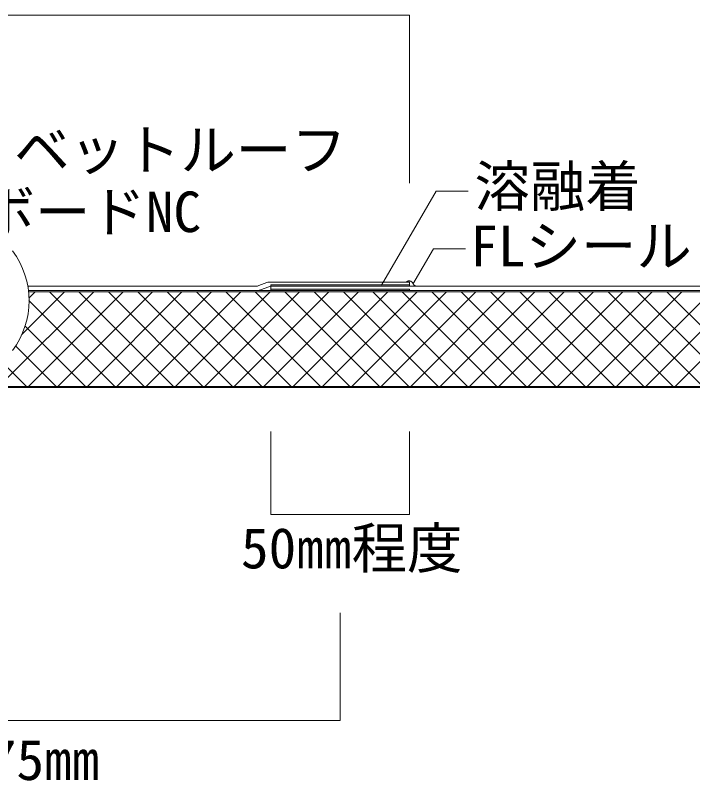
# Model space of a CAD drawing. Units: millimetres, scale not verified. Extents: x -675 to 675, y -471 to 460.
# Drawn here: x 21.8 to 266.3, y -151.3 to 125.1 of the extents above; entities that cross this region are included whole.
import ezdxf
from ezdxf.enums import TextEntityAlignment as Align

# ---------------------------------------------------------------- set-up
doc = ezdxf.new("R2010")
doc.units = ezdxf.units.MM
doc.header["$LTSCALE"] = 5
for name, color, linetype, lineweight in [('1-0_芯・寸法線', 7, 'Continuous', 9), ('1-2_ハッチング', 1, 'Continuous', 9), ('1-3_断熱材', 7, 'Continuous', 9), ('1-4_リベットルーフ', 3, 'Continuous', 9), ('E-0', 7, 'Continuous', 9)]:
    doc.layers.add(name, color=color, linetype=linetype, lineweight=lineweight)
doc.styles.add('ＭＳ ゴシック', font='')
doc.styles.get('ＭＳ ゴシック').set_extended_font_data('MS Gothic')

msp = doc.modelspace()

# ---------------------------------------------------------------- linework, layer by layer
at = {"layer": '1-0_芯・寸法線'}
for p, q in [((-41.553, 125.087), (164.06, 125.087)), ((164.06, 64.528), (164.06, 125.087)), ((114.06, -25.234), (114.06, -55.13)), ((164.06, -25.234), (164.06, -55.13)), ((114.06, -55.13), (164.06, -55.13)), ((139.06, -90.612), (139.06, -129.58)), ((139.06, -129.58), (-57.564, -129.58))]:
    msp.add_line(p, q, dxfattribs=at)
at = {"layer": '1-2_ハッチング'}
for p, q in [((114.06, 27.752), (114.06, 27.252)), ((114.06, 27.752), (164.06, 27.752)), ((164.06, 27.752), (164.06, 27.252)), ((114.06, 27.252), (164.06, 27.252)), ((114.06, 26.252), (114.06, 25.752)), ((114.06, 26.252), (164.06, 26.252)), ((114.06, 25.752), (164.06, 25.752)), ((164.06, 26.252), (164.06, 25.752))]:
    msp.add_line(p, q, dxfattribs=at)
for points in [[(114.06, 27.752), (114.06, 27.252), (164.06, 27.752), (164.06, 27.252)], [(114.06, 26.252), (114.06, 25.752), (164.06, 26.252), (164.06, 25.752)]]:
    msp.add_solid(points, dxfattribs=at)
at = {"layer": '1-3_断熱材'}
for p, q in [((16.898, -8.021), (50.171, 25.252)), ((24.142, 9.83), (39.564, 25.252)), ((26.598, 25.752), (304.258, 25.752)), ((26.598, 25.252), (304.258, 25.252)), ((26.628, -8.898), (60.778, 25.252)), ((26.675, 22.97), (28.958, 25.252)), ((68.354, -8.898), (34.204, 25.252)), ((37.234, -8.898), (71.384, 25.252)), ((78.961, -8.898), (44.811, 25.252)), ((47.841, -8.898), (81.991, 25.252)), ((89.567, -8.898), (55.417, 25.252)), ((58.447, -8.898), (92.597, 25.252)), ((100.174, -8.898), (66.024, 25.252)), ((69.054, -8.898), (103.204, 25.252)), ((110.78, -8.898), (76.63, 25.252)), ((79.661, -8.898), (113.811, 25.252)), ((121.387, -8.898), (87.237, 25.252)), ((90.267, -8.898), (124.417, 25.252)), ((131.994, -8.898), (97.844, 25.252)), ((100.874, -8.898), (135.024, 25.252)), ((142.6, -8.898), (108.45, 25.252)), ((111.48, -8.898), (145.63, 25.252)), ((153.207, -8.898), (119.057, 25.252)), ((122.087, -8.898), (156.237, 25.252)), ((163.813, -8.898), (129.663, 25.252)), ((132.694, -8.898), (166.844, 25.252)), ((174.42, -8.898), (140.27, 25.252)), ((143.3, -8.898), (177.45, 25.252)), ((185.027, -8.898), (150.877, 25.252)), ((153.907, -8.898), (188.057, 25.252)), ((195.633, -8.898), (161.483, 25.252)), ((164.513, -8.898), (198.663, 25.252)), ((206.24, -8.898), (172.09, 25.252)), ((175.12, -8.898), (209.27, 25.252)), ((216.846, -8.898), (182.696, 25.252)), ((185.727, -8.898), (219.877, 25.252)), ((227.453, -8.898), (193.303, 25.252)), ((196.333, -8.898), (230.483, 25.252)), ((238.06, -8.898), (203.91, 25.252)), ((206.94, -8.898), (241.09, 25.252)), ((248.666, -8.898), (214.516, 25.252)), ((217.546, -8.898), (251.696, 25.252)), ((259.273, -8.898), (225.123, 25.252)), ((228.153, -8.898), (262.303, 25.252)), ((269.879, -8.898), (235.729, 25.252)), ((238.76, -8.898), (272.91, 25.252)), ((280.486, -8.898), (246.336, 25.252)), ((249.366, -8.898), (283.516, 25.252)), ((291.093, -8.898), (256.943, 25.252)), ((259.973, -8.898), (294.123, 25.252)), ((57.747, -8.898), (26.698, 22.152)), ((47.141, -8.898), (25.299, 12.944)), ((36.534, -8.898), (21.871, 5.765)), ((25.928, -8.898), (18.117, -1.087)), ((16.869, -8.898), (307.958, -8.898)), ((16.869, -9.248), (307.958, -9.248))]:
    msp.add_line(p, q, dxfattribs=at)
msp.add_arc((-3.173, 22.053), 30, 323.13, 36.87, dxfattribs=at)
at = {"layer": '1-4_リベットルーフ'}
for p, q in [((109.724, 27.51), (112.576, 28.556)), ((164.06, 28.752), (113.439, 28.752)), ((164.06, 28.752), (164.06, 27.252)), ((108.741, 27.252), (26.373, 27.252)), ((109.362, 25.752), (26.598, 25.752)), ((113.295, 27.1), (110.267, 25.968)), ((448.917, 27.252), (114.06, 27.252)), ((114.06, 25.752), (114.06, 27.252)), ((114.06, 25.752), (448.917, 25.752))]:
    msp.add_line(p, q, dxfattribs=at)
msp.add_lwpolyline([(162.864, 28.756), (162.909, 28.788), (162.988, 28.843), (163.067, 28.896), (163.148, 28.947), (163.23, 28.994), (163.315, 29.037), (163.365, 29.058), (163.429, 29.083), (163.543, 29.118), (163.661, 29.142), (163.78, 29.158), (163.901, 29.163), (164.023, 29.159), (164.093, 29.153), (164.198, 29.138), (164.375, 29.096), (164.547, 29.035), (164.71, 28.955), (164.863, 28.858), (165.003, 28.744), (165.077, 28.671), (165.163, 28.571), (165.295, 28.386), (165.415, 28.192), (165.533, 27.998), (165.658, 27.813), (165.798, 27.647), (165.891, 27.564), (165.942, 27.525), (166.036, 27.465), (166.136, 27.411), (166.241, 27.363), (166.35, 27.318), (166.46, 27.276), (166.524, 27.252)], dxfattribs=at)
for centre, start, end in [((113.439, 26.752), 90, 115.573), ((108.741, 29.252), 270, 299.425), ((109.362, 27.752), 270, 296.891), ((114.06, 25.252), 90, 112.5)]:
    msp.add_arc(centre, 2, start, end, dxfattribs=at)
at = {"layer": 'E-0'}
for p, q in [((154.012, 27.591), (173.664, 61.63)), ((173.664, 61.63), (185.211, 61.63))]:
    msp.add_line(p, q, dxfattribs=at)
msp.add_lwpolyline([(165.343, 28.018), (172.703, 40.765), (184.25, 40.765)], dxfattribs=at)

# ---------------------------------------------------------------- texts
at = {"layer": 'E-0', "style": 'ＭＳ ゴシック'}
for s, p in [('リベットルーフ', (1.434, 64.807)), ('溶融着', (187.559, 51.63)), ('FLボードNC', (-11.007, 42.409)), ('FLシール', (186.024, 30.054)), ('50㎜程度', (103.271, -79.013)), ('575㎜', (2.325, -155.438))]:
    msp.add_text(s, height=14.66, dxfattribs=at).set_placement(p, align=Align.BOTTOM_LEFT)

doc.saveas('drawing.dxf')
